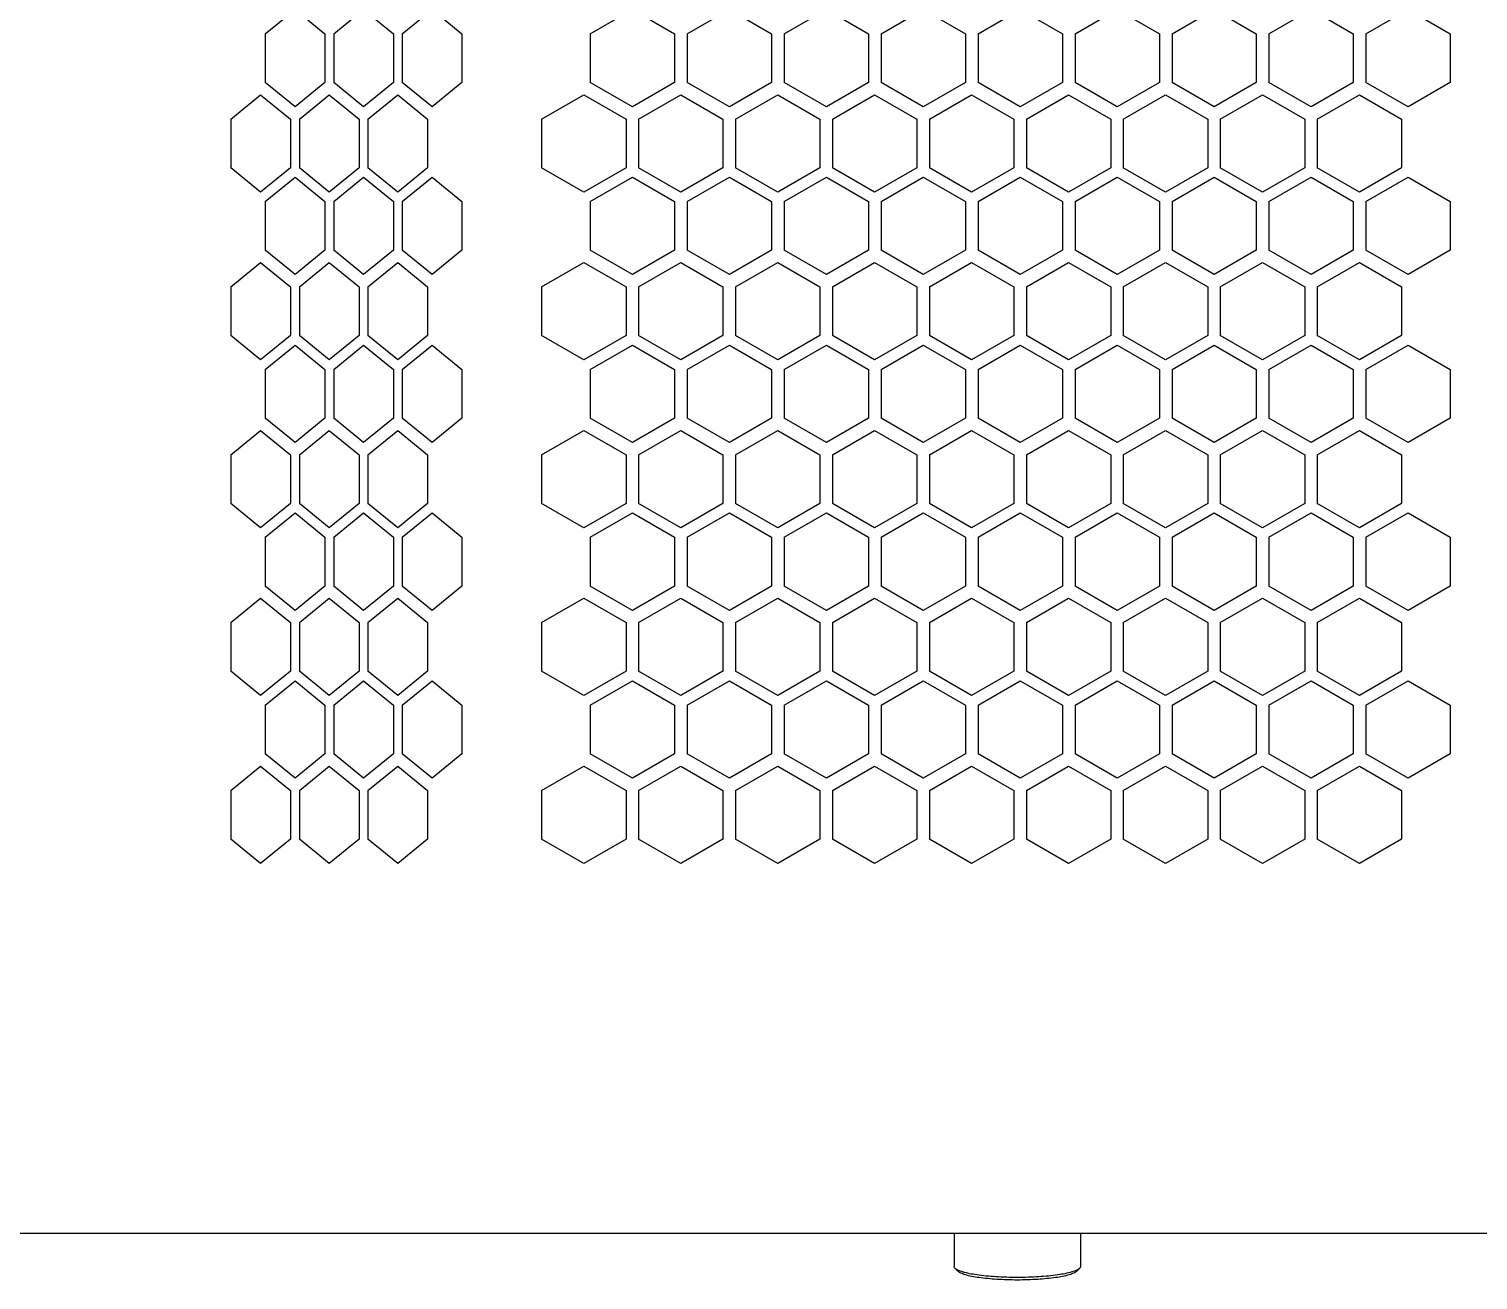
# Model space of a CAD drawing. Header units: millimetres. Extents: x 55614 to 110757, y -66981 to -47484.
# Drawn here: x 64522.8 to 64660.3, y -54982 to -54863.2 of the extents above; entities that cross this region are included whole.
import ezdxf

# ---------------------------------------------------------------- set-up
doc = ezdxf.new("R2010")
doc.units = ezdxf.units.MM
doc.layers.add('4215-0412-2_0', color=7, linetype='Continuous')
doc.layers.add('SONGBUTUO-M4-8_0', color=7, linetype='Continuous')
doc.layers.add('THICK', color=7, linetype='Continuous', lineweight=0)

# ---------------------------------------------------------------- blocks, each defined once
blk = doc.blocks.new('2-1725')
at = {"layer": '4215-0412-2_0', "color": 7, "linetype": 'Continuous'}
for p, q in [((-16541.55, -71943.45), (-16538.72, -71941.14)), ((-16538.72, -71941.14), (-16535.89, -71943.45)), ((-16535.04, -71943.45), (-16532.22, -71941.14)), ((-16532.22, -71941.14), (-16529.39, -71943.45)), ((-16528.54, -71943.45), (-16525.71, -71941.14)), ((-16525.71, -71941.14), (-16522.88, -71943.45)), ((-16510.7, -71943.45), (-16506.7, -71941.14)), ((-16506.7, -71941.14), (-16502.7, -71943.45)), ((-16501.5, -71943.45), (-16497.5, -71941.14)), ((-16497.5, -71941.14), (-16493.5, -71943.45)), ((-16492.3, -71943.45), (-16488.3, -71941.14)), ((-16488.3, -71941.14), (-16484.3, -71943.45)), ((-16483.1, -71943.45), (-16479.1, -71941.14)), ((-16479.1, -71941.14), (-16475.1, -71943.45)), ((-16473.9, -71943.45), (-16469.9, -71941.14)), ((-16469.9, -71941.14), (-16465.9, -71943.45)), ((-16464.7, -71943.45), (-16460.7, -71941.14)), ((-16460.7, -71941.14), (-16456.7, -71943.45)), ((-16455.5, -71943.45), (-16451.5, -71941.14)), ((-16451.5, -71941.14), (-16447.5, -71943.45)), ((-16446.3, -71943.45), (-16442.3, -71941.14)), ((-16442.3, -71941.14), (-16438.3, -71943.45)), ((-16437.1, -71943.45), (-16433.1, -71941.14)), ((-16433.1, -71941.14), (-16429.1, -71943.45)), ((-16541.55, -71943.45), (-16541.55, -71948.07)), ((-16535.89, -71943.45), (-16535.89, -71948.07)), ((-16535.04, -71943.45), (-16535.04, -71948.07)), ((-16529.39, -71943.45), (-16529.39, -71948.07)), ((-16528.54, -71943.45), (-16528.54, -71948.07)), ((-16522.88, -71943.45), (-16522.88, -71948.07)), ((-16510.7, -71943.45), (-16510.7, -71948.07)), ((-16502.7, -71943.45), (-16502.7, -71948.07)), ((-16501.5, -71943.45), (-16501.5, -71948.07)), ((-16493.5, -71943.45), (-16493.5, -71948.07)), ((-16492.3, -71943.45), (-16492.3, -71948.07)), ((-16484.3, -71943.45), (-16484.3, -71948.07)), ((-16483.1, -71943.45), (-16483.1, -71948.07)), ((-16475.1, -71943.45), (-16475.1, -71948.07)), ((-16473.9, -71943.45), (-16473.9, -71948.07)), ((-16465.9, -71943.45), (-16465.9, -71948.07)), ((-16464.7, -71943.45), (-16464.7, -71948.07)), ((-16456.7, -71943.45), (-16456.7, -71948.07)), ((-16455.5, -71943.45), (-16455.5, -71948.07)), ((-16447.5, -71943.45), (-16447.5, -71948.07)), ((-16446.3, -71943.45), (-16446.3, -71948.07)), ((-16438.3, -71943.45), (-16438.3, -71948.07)), ((-16437.1, -71943.45), (-16437.1, -71948.07)), ((-16429.1, -71943.45), (-16429.1, -71948.07)), ((-16538.72, -71950.38), (-16541.55, -71948.07)), ((-16535.89, -71948.07), (-16538.72, -71950.38)), ((-16532.22, -71950.38), (-16535.04, -71948.07)), ((-16529.39, -71948.07), (-16532.22, -71950.38)), ((-16525.71, -71950.38), (-16528.54, -71948.07)), ((-16522.88, -71948.07), (-16525.71, -71950.38)), ((-16506.7, -71950.38), (-16510.7, -71948.07)), ((-16502.7, -71948.07), (-16506.7, -71950.38)), ((-16497.5, -71950.38), (-16501.5, -71948.07)), ((-16493.5, -71948.07), (-16497.5, -71950.38)), ((-16488.3, -71950.38), (-16492.3, -71948.07)), ((-16484.3, -71948.07), (-16488.3, -71950.38)), ((-16479.1, -71950.38), (-16483.1, -71948.07)), ((-16475.1, -71948.07), (-16479.1, -71950.38)), ((-16469.9, -71950.38), (-16473.9, -71948.07)), ((-16465.9, -71948.07), (-16469.9, -71950.38)), ((-16460.7, -71950.38), (-16464.7, -71948.07)), ((-16456.7, -71948.07), (-16460.7, -71950.38)), ((-16451.5, -71950.38), (-16455.5, -71948.07)), ((-16447.5, -71948.07), (-16451.5, -71950.38)), ((-16442.3, -71950.38), (-16446.3, -71948.07)), ((-16438.3, -71948.07), (-16442.3, -71950.38)), ((-16433.1, -71950.38), (-16437.1, -71948.07)), ((-16429.1, -71948.07), (-16433.1, -71950.38)), ((-16544.82, -71951.54), (-16541.99, -71949.23)), ((-16541.99, -71949.23), (-16539.16, -71951.54)), ((-16538.31, -71951.54), (-16535.48, -71949.23)), ((-16535.48, -71949.23), (-16532.65, -71951.54)), ((-16531.81, -71951.54), (-16528.98, -71949.23)), ((-16528.98, -71949.23), (-16526.15, -71951.54)), ((-16515.32, -71951.54), (-16511.32, -71949.23)), ((-16511.32, -71949.23), (-16507.31, -71951.54)), ((-16506.12, -71951.54), (-16502.12, -71949.23)), ((-16502.12, -71949.23), (-16498.11, -71951.54)), ((-16496.92, -71951.54), (-16492.92, -71949.23)), ((-16492.92, -71949.23), (-16488.91, -71951.54)), ((-16487.72, -71951.54), (-16483.72, -71949.23)), ((-16483.72, -71949.23), (-16479.71, -71951.54)), ((-16478.52, -71951.54), (-16474.52, -71949.23)), ((-16474.52, -71949.23), (-16470.51, -71951.54)), ((-16469.32, -71951.54), (-16465.32, -71949.23)), ((-16465.32, -71949.23), (-16461.31, -71951.54)), ((-16460.12, -71951.54), (-16456.12, -71949.23)), ((-16456.12, -71949.23), (-16452.11, -71951.54)), ((-16450.92, -71951.54), (-16446.92, -71949.23)), ((-16446.92, -71949.23), (-16442.91, -71951.54)), ((-16441.72, -71951.54), (-16437.72, -71949.23)), ((-16437.72, -71949.23), (-16433.71, -71951.54)), ((-16544.82, -71951.54), (-16544.82, -71956.16)), ((-16539.16, -71951.54), (-16539.16, -71956.16)), ((-16538.31, -71951.54), (-16538.31, -71956.16)), ((-16532.65, -71951.54), (-16532.65, -71956.16)), ((-16531.81, -71951.54), (-16531.81, -71956.16)), ((-16526.15, -71951.54), (-16526.15, -71956.16)), ((-16515.32, -71951.54), (-16515.32, -71956.16)), ((-16507.31, -71951.54), (-16507.31, -71956.16)), ((-16506.12, -71951.54), (-16506.12, -71956.16)), ((-16498.11, -71951.54), (-16498.11, -71956.16)), ((-16496.92, -71951.54), (-16496.92, -71956.16)), ((-16488.91, -71951.54), (-16488.91, -71956.16)), ((-16487.72, -71951.54), (-16487.72, -71956.16)), ((-16479.71, -71951.54), (-16479.71, -71956.16)), ((-16478.52, -71951.54), (-16478.52, -71956.16)), ((-16470.51, -71951.54), (-16470.51, -71956.16)), ((-16469.32, -71951.54), (-16469.32, -71956.16)), ((-16461.31, -71951.54), (-16461.31, -71956.16)), ((-16460.12, -71951.54), (-16460.12, -71956.16)), ((-16452.11, -71951.54), (-16452.11, -71956.16)), ((-16450.92, -71951.54), (-16450.92, -71956.16)), ((-16442.91, -71951.54), (-16442.91, -71956.16)), ((-16441.72, -71951.54), (-16441.72, -71956.16)), ((-16433.71, -71951.54), (-16433.71, -71956.16)), ((-16541.99, -71958.47), (-16544.82, -71956.16)), ((-16539.16, -71956.16), (-16541.99, -71958.47)), ((-16535.48, -71958.47), (-16538.31, -71956.16)), ((-16532.65, -71956.16), (-16535.48, -71958.47)), ((-16528.98, -71958.47), (-16531.81, -71956.16)), ((-16526.15, -71956.16), (-16528.98, -71958.47)), ((-16511.32, -71958.47), (-16515.32, -71956.16)), ((-16507.31, -71956.16), (-16511.32, -71958.47)), ((-16502.12, -71958.47), (-16506.12, -71956.16)), ((-16498.11, -71956.16), (-16502.12, -71958.47)), ((-16492.92, -71958.47), (-16496.92, -71956.16)), ((-16488.91, -71956.16), (-16492.92, -71958.47)), ((-16483.72, -71958.47), (-16487.72, -71956.16)), ((-16479.71, -71956.16), (-16483.72, -71958.47)), ((-16474.52, -71958.47), (-16478.52, -71956.16)), ((-16470.51, -71956.16), (-16474.52, -71958.47)), ((-16465.32, -71958.47), (-16469.32, -71956.16)), ((-16461.31, -71956.16), (-16465.32, -71958.47)), ((-16456.12, -71958.47), (-16460.12, -71956.16)), ((-16452.11, -71956.16), (-16456.12, -71958.47)), ((-16446.92, -71958.47), (-16450.92, -71956.16)), ((-16442.91, -71956.16), (-16446.92, -71958.47)), ((-16437.72, -71958.47), (-16441.72, -71956.16)), ((-16433.71, -71956.16), (-16437.72, -71958.47)), ((-16541.55, -71959.38), (-16538.72, -71957.07)), ((-16538.72, -71957.07), (-16535.89, -71959.38)), ((-16535.04, -71959.38), (-16532.22, -71957.07)), ((-16532.22, -71957.07), (-16529.39, -71959.38)), ((-16528.54, -71959.38), (-16525.71, -71957.07)), ((-16525.71, -71957.07), (-16522.88, -71959.38)), ((-16510.7, -71959.38), (-16506.7, -71957.07)), ((-16506.7, -71957.07), (-16502.7, -71959.38)), ((-16501.5, -71959.38), (-16497.5, -71957.07)), ((-16497.5, -71957.07), (-16493.5, -71959.38)), ((-16492.3, -71959.38), (-16488.3, -71957.07)), ((-16488.3, -71957.07), (-16484.3, -71959.38)), ((-16483.1, -71959.38), (-16479.1, -71957.07)), ((-16479.1, -71957.07), (-16475.1, -71959.38)), ((-16473.9, -71959.38), (-16469.9, -71957.07)), ((-16469.9, -71957.07), (-16465.9, -71959.38)), ((-16464.7, -71959.38), (-16460.7, -71957.07)), ((-16460.7, -71957.07), (-16456.7, -71959.38)), ((-16455.5, -71959.38), (-16451.5, -71957.07)), ((-16451.5, -71957.07), (-16447.5, -71959.38)), ((-16446.3, -71959.38), (-16442.3, -71957.07)), ((-16442.3, -71957.07), (-16438.3, -71959.38)), ((-16437.1, -71959.38), (-16433.1, -71957.07)), ((-16433.1, -71957.07), (-16429.1, -71959.38)), ((-16541.55, -71959.38), (-16541.55, -71964)), ((-16535.89, -71959.38), (-16535.89, -71964)), ((-16535.04, -71959.38), (-16535.04, -71964)), ((-16529.39, -71959.38), (-16529.39, -71964)), ((-16528.54, -71959.38), (-16528.54, -71964)), ((-16522.88, -71959.38), (-16522.88, -71964)), ((-16510.7, -71959.38), (-16510.7, -71964)), ((-16502.7, -71959.38), (-16502.7, -71964)), ((-16501.5, -71959.38), (-16501.5, -71964)), ((-16493.5, -71959.38), (-16493.5, -71964)), ((-16492.3, -71959.38), (-16492.3, -71964)), ((-16484.3, -71959.38), (-16484.3, -71964)), ((-16483.1, -71959.38), (-16483.1, -71964)), ((-16475.1, -71959.38), (-16475.1, -71964)), ((-16473.9, -71959.38), (-16473.9, -71964)), ((-16465.9, -71959.38), (-16465.9, -71964)), ((-16464.7, -71959.38), (-16464.7, -71964)), ((-16456.7, -71959.38), (-16456.7, -71964)), ((-16455.5, -71959.38), (-16455.5, -71964)), ((-16447.5, -71959.38), (-16447.5, -71964)), ((-16446.3, -71959.38), (-16446.3, -71964)), ((-16438.3, -71959.38), (-16438.3, -71964)), ((-16437.1, -71959.38), (-16437.1, -71964)), ((-16429.1, -71959.38), (-16429.1, -71964)), ((-16538.72, -71966.31), (-16541.55, -71964)), ((-16535.89, -71964), (-16538.72, -71966.31)), ((-16532.22, -71966.31), (-16535.04, -71964)), ((-16529.39, -71964), (-16532.22, -71966.31)), ((-16525.71, -71966.31), (-16528.54, -71964)), ((-16522.88, -71964), (-16525.71, -71966.31)), ((-16506.7, -71966.31), (-16510.7, -71964)), ((-16502.7, -71964), (-16506.7, -71966.31)), ((-16497.5, -71966.31), (-16501.5, -71964)), ((-16493.5, -71964), (-16497.5, -71966.31)), ((-16488.3, -71966.31), (-16492.3, -71964)), ((-16484.3, -71964), (-16488.3, -71966.31)), ((-16479.1, -71966.31), (-16483.1, -71964)), ((-16475.1, -71964), (-16479.1, -71966.31)), ((-16469.9, -71966.31), (-16473.9, -71964)), ((-16465.9, -71964), (-16469.9, -71966.31)), ((-16460.7, -71966.31), (-16464.7, -71964)), ((-16456.7, -71964), (-16460.7, -71966.31)), ((-16451.5, -71966.31), (-16455.5, -71964)), ((-16447.5, -71964), (-16451.5, -71966.31)), ((-16442.3, -71966.31), (-16446.3, -71964)), ((-16438.3, -71964), (-16442.3, -71966.31)), ((-16433.1, -71966.31), (-16437.1, -71964)), ((-16429.1, -71964), (-16433.1, -71966.31)), ((-16544.82, -71967.47), (-16541.99, -71965.16)), ((-16541.99, -71965.16), (-16539.16, -71967.47)), ((-16538.31, -71967.47), (-16535.48, -71965.16)), ((-16535.48, -71965.16), (-16532.65, -71967.47)), ((-16531.81, -71967.47), (-16528.98, -71965.16)), ((-16528.98, -71965.16), (-16526.15, -71967.47)), ((-16515.32, -71967.47), (-16511.32, -71965.16)), ((-16511.32, -71965.16), (-16507.31, -71967.47)), ((-16506.12, -71967.47), (-16502.12, -71965.16)), ((-16502.12, -71965.16), (-16498.11, -71967.47)), ((-16496.92, -71967.47), (-16492.92, -71965.16)), ((-16492.92, -71965.16), (-16488.91, -71967.47)), ((-16487.72, -71967.47), (-16483.72, -71965.16)), ((-16483.72, -71965.16), (-16479.71, -71967.47)), ((-16478.52, -71967.47), (-16474.52, -71965.16)), ((-16474.52, -71965.16), (-16470.51, -71967.47)), ((-16469.32, -71967.47), (-16465.32, -71965.16)), ((-16465.32, -71965.16), (-16461.31, -71967.47)), ((-16460.12, -71967.47), (-16456.12, -71965.16)), ((-16456.12, -71965.16), (-16452.11, -71967.47)), ((-16450.92, -71967.47), (-16446.92, -71965.16)), ((-16446.92, -71965.16), (-16442.91, -71967.47)), ((-16441.72, -71967.47), (-16437.72, -71965.16)), ((-16437.72, -71965.16), (-16433.71, -71967.47)), ((-16544.82, -71967.47), (-16544.82, -71972.09)), ((-16539.16, -71967.47), (-16539.16, -71972.09)), ((-16538.31, -71967.47), (-16538.31, -71972.09)), ((-16532.65, -71967.47), (-16532.65, -71972.09)), ((-16531.81, -71967.47), (-16531.81, -71972.09)), ((-16526.15, -71967.47), (-16526.15, -71972.09)), ((-16515.32, -71967.47), (-16515.32, -71972.09)), ((-16507.31, -71967.47), (-16507.31, -71972.09)), ((-16506.12, -71967.47), (-16506.12, -71972.09)), ((-16498.11, -71967.47), (-16498.11, -71972.09)), ((-16496.92, -71967.47), (-16496.92, -71972.09)), ((-16488.91, -71967.47), (-16488.91, -71972.09)), ((-16487.72, -71967.47), (-16487.72, -71972.09)), ((-16479.71, -71967.47), (-16479.71, -71972.09)), ((-16478.52, -71967.47), (-16478.52, -71972.09)), ((-16470.51, -71967.47), (-16470.51, -71972.09)), ((-16469.32, -71967.47), (-16469.32, -71972.09)), ((-16461.31, -71967.47), (-16461.31, -71972.09)), ((-16460.12, -71967.47), (-16460.12, -71972.09)), ((-16452.11, -71967.47), (-16452.11, -71972.09)), ((-16450.92, -71967.47), (-16450.92, -71972.09)), ((-16442.91, -71967.47), (-16442.91, -71972.09)), ((-16441.72, -71967.47), (-16441.72, -71972.09)), ((-16433.71, -71967.47), (-16433.71, -71972.09)), ((-16541.99, -71974.4), (-16544.82, -71972.09)), ((-16539.16, -71972.09), (-16541.99, -71974.4)), ((-16541.55, -71975.31), (-16538.72, -71973)), ((-16538.72, -71973), (-16535.89, -71975.31)), ((-16535.48, -71974.4), (-16538.31, -71972.09)), ((-16532.65, -71972.09), (-16535.48, -71974.4)), ((-16535.04, -71975.31), (-16532.22, -71973)), ((-16532.22, -71973), (-16529.39, -71975.31)), ((-16528.98, -71974.4), (-16531.81, -71972.09)), ((-16526.15, -71972.09), (-16528.98, -71974.4)), ((-16528.54, -71975.31), (-16525.71, -71973)), ((-16525.71, -71973), (-16522.88, -71975.31)), ((-16511.32, -71974.4), (-16515.32, -71972.09)), ((-16507.31, -71972.09), (-16511.32, -71974.4)), ((-16510.7, -71975.31), (-16506.7, -71973)), ((-16506.7, -71973), (-16502.7, -71975.31)), ((-16502.12, -71974.4), (-16506.12, -71972.09)), ((-16498.11, -71972.09), (-16502.12, -71974.4)), ((-16501.5, -71975.31), (-16497.5, -71973)), ((-16497.5, -71973), (-16493.5, -71975.31)), ((-16492.92, -71974.4), (-16496.92, -71972.09)), ((-16488.91, -71972.09), (-16492.92, -71974.4)), ((-16492.3, -71975.31), (-16488.3, -71973)), ((-16488.3, -71973), (-16484.3, -71975.31)), ((-16483.72, -71974.4), (-16487.72, -71972.09)), ((-16479.71, -71972.09), (-16483.72, -71974.4)), ((-16483.1, -71975.31), (-16479.1, -71973)), ((-16479.1, -71973), (-16475.1, -71975.31)), ((-16474.52, -71974.4), (-16478.52, -71972.09)), ((-16470.51, -71972.09), (-16474.52, -71974.4)), ((-16473.9, -71975.31), (-16469.9, -71973)), ((-16469.9, -71973), (-16465.9, -71975.31)), ((-16465.32, -71974.4), (-16469.32, -71972.09)), ((-16461.31, -71972.09), (-16465.32, -71974.4)), ((-16464.7, -71975.31), (-16460.7, -71973)), ((-16460.7, -71973), (-16456.7, -71975.31)), ((-16456.12, -71974.4), (-16460.12, -71972.09)), ((-16452.11, -71972.09), (-16456.12, -71974.4)), ((-16455.5, -71975.31), (-16451.5, -71973)), ((-16451.5, -71973), (-16447.5, -71975.31)), ((-16446.92, -71974.4), (-16450.92, -71972.09)), ((-16442.91, -71972.09), (-16446.92, -71974.4)), ((-16446.3, -71975.31), (-16442.3, -71973)), ((-16442.3, -71973), (-16438.3, -71975.31)), ((-16437.72, -71974.4), (-16441.72, -71972.09)), ((-16433.71, -71972.09), (-16437.72, -71974.4)), ((-16437.1, -71975.31), (-16433.1, -71973)), ((-16433.1, -71973), (-16429.1, -71975.31)), ((-16541.55, -71975.31), (-16541.55, -71979.93)), ((-16535.89, -71975.31), (-16535.89, -71979.93)), ((-16535.04, -71975.31), (-16535.04, -71979.93)), ((-16529.39, -71975.31), (-16529.39, -71979.93)), ((-16528.54, -71975.31), (-16528.54, -71979.93)), ((-16522.88, -71975.31), (-16522.88, -71979.93)), ((-16510.7, -71975.31), (-16510.7, -71979.93)), ((-16502.7, -71975.31), (-16502.7, -71979.93)), ((-16501.5, -71975.31), (-16501.5, -71979.93)), ((-16493.5, -71975.31), (-16493.5, -71979.93)), ((-16492.3, -71975.31), (-16492.3, -71979.93)), ((-16484.3, -71975.31), (-16484.3, -71979.93)), ((-16483.1, -71975.31), (-16483.1, -71979.93)), ((-16475.1, -71975.31), (-16475.1, -71979.93)), ((-16473.9, -71975.31), (-16473.9, -71979.93)), ((-16465.9, -71975.31), (-16465.9, -71979.93)), ((-16464.7, -71975.31), (-16464.7, -71979.93)), ((-16456.7, -71975.31), (-16456.7, -71979.93)), ((-16455.5, -71975.31), (-16455.5, -71979.93)), ((-16447.5, -71975.31), (-16447.5, -71979.93)), ((-16446.3, -71975.31), (-16446.3, -71979.93)), ((-16438.3, -71975.31), (-16438.3, -71979.93)), ((-16437.1, -71975.31), (-16437.1, -71979.93)), ((-16429.1, -71975.31), (-16429.1, -71979.93)), ((-16538.72, -71982.24), (-16541.55, -71979.93)), ((-16535.89, -71979.93), (-16538.72, -71982.24)), ((-16532.22, -71982.24), (-16535.04, -71979.93)), ((-16529.39, -71979.93), (-16532.22, -71982.24)), ((-16525.71, -71982.24), (-16528.54, -71979.93)), ((-16522.88, -71979.93), (-16525.71, -71982.24)), ((-16506.7, -71982.24), (-16510.7, -71979.93)), ((-16502.7, -71979.93), (-16506.7, -71982.24)), ((-16497.5, -71982.24), (-16501.5, -71979.93)), ((-16493.5, -71979.93), (-16497.5, -71982.24)), ((-16488.3, -71982.24), (-16492.3, -71979.93)), ((-16484.3, -71979.93), (-16488.3, -71982.24)), ((-16479.1, -71982.24), (-16483.1, -71979.93)), ((-16475.1, -71979.93), (-16479.1, -71982.24)), ((-16469.9, -71982.24), (-16473.9, -71979.93)), ((-16465.9, -71979.93), (-16469.9, -71982.24)), ((-16460.7, -71982.24), (-16464.7, -71979.93)), ((-16456.7, -71979.93), (-16460.7, -71982.24)), ((-16451.5, -71982.24), (-16455.5, -71979.93)), ((-16447.5, -71979.93), (-16451.5, -71982.24)), ((-16442.3, -71982.24), (-16446.3, -71979.93)), ((-16438.3, -71979.93), (-16442.3, -71982.24)), ((-16433.1, -71982.24), (-16437.1, -71979.93)), ((-16429.1, -71979.93), (-16433.1, -71982.24)), ((-16544.82, -71983.4), (-16541.99, -71981.09)), ((-16541.99, -71981.09), (-16539.16, -71983.4)), ((-16538.31, -71983.4), (-16535.48, -71981.09)), ((-16535.48, -71981.09), (-16532.65, -71983.4)), ((-16531.81, -71983.4), (-16528.98, -71981.09)), ((-16528.98, -71981.09), (-16526.15, -71983.4)), ((-16515.32, -71983.4), (-16511.32, -71981.09)), ((-16511.32, -71981.09), (-16507.31, -71983.4)), ((-16506.12, -71983.4), (-16502.12, -71981.09)), ((-16502.12, -71981.09), (-16498.11, -71983.4)), ((-16496.92, -71983.4), (-16492.92, -71981.09)), ((-16492.92, -71981.09), (-16488.91, -71983.4)), ((-16487.72, -71983.4), (-16483.72, -71981.09)), ((-16483.72, -71981.09), (-16479.71, -71983.4)), ((-16478.52, -71983.4), (-16474.52, -71981.09)), ((-16474.52, -71981.09), (-16470.51, -71983.4)), ((-16469.32, -71983.4), (-16465.32, -71981.09)), ((-16465.32, -71981.09), (-16461.31, -71983.4)), ((-16460.12, -71983.4), (-16456.12, -71981.09)), ((-16456.12, -71981.09), (-16452.11, -71983.4)), ((-16450.92, -71983.4), (-16446.92, -71981.09)), ((-16446.92, -71981.09), (-16442.91, -71983.4)), ((-16441.72, -71983.4), (-16437.72, -71981.09)), ((-16437.72, -71981.09), (-16433.71, -71983.4)), ((-16544.82, -71983.4), (-16544.82, -71988.02)), ((-16539.16, -71983.4), (-16539.16, -71988.02)), ((-16538.31, -71983.4), (-16538.31, -71988.02)), ((-16532.65, -71983.4), (-16532.65, -71988.02)), ((-16531.81, -71983.4), (-16531.81, -71988.02)), ((-16526.15, -71983.4), (-16526.15, -71988.02)), ((-16515.32, -71983.4), (-16515.32, -71988.02)), ((-16507.31, -71983.4), (-16507.31, -71988.02)), ((-16506.12, -71983.4), (-16506.12, -71988.02)), ((-16498.11, -71983.4), (-16498.11, -71988.02)), ((-16496.92, -71983.4), (-16496.92, -71988.02)), ((-16488.91, -71983.4), (-16488.91, -71988.02)), ((-16487.72, -71983.4), (-16487.72, -71988.02)), ((-16479.71, -71983.4), (-16479.71, -71988.02)), ((-16478.52, -71983.4), (-16478.52, -71988.02)), ((-16470.51, -71983.4), (-16470.51, -71988.02)), ((-16469.32, -71983.4), (-16469.32, -71988.02)), ((-16461.31, -71983.4), (-16461.31, -71988.02)), ((-16460.12, -71983.4), (-16460.12, -71988.02)), ((-16452.11, -71983.4), (-16452.11, -71988.02)), ((-16450.92, -71983.4), (-16450.92, -71988.02)), ((-16442.91, -71983.4), (-16442.91, -71988.02)), ((-16441.72, -71983.4), (-16441.72, -71988.02)), ((-16433.71, -71983.4), (-16433.71, -71988.02)), ((-16541.99, -71990.33), (-16544.82, -71988.02)), ((-16539.16, -71988.02), (-16541.99, -71990.33)), ((-16535.48, -71990.33), (-16538.31, -71988.02)), ((-16532.65, -71988.02), (-16535.48, -71990.33)), ((-16528.98, -71990.33), (-16531.81, -71988.02)), ((-16526.15, -71988.02), (-16528.98, -71990.33)), ((-16511.32, -71990.33), (-16515.32, -71988.02)), ((-16507.31, -71988.02), (-16511.32, -71990.33)), ((-16502.12, -71990.33), (-16506.12, -71988.02)), ((-16498.11, -71988.02), (-16502.12, -71990.33)), ((-16492.92, -71990.33), (-16496.92, -71988.02)), ((-16488.91, -71988.02), (-16492.92, -71990.33)), ((-16483.72, -71990.33), (-16487.72, -71988.02)), ((-16479.71, -71988.02), (-16483.72, -71990.33)), ((-16474.52, -71990.33), (-16478.52, -71988.02)), ((-16470.51, -71988.02), (-16474.52, -71990.33)), ((-16465.32, -71990.33), (-16469.32, -71988.02)), ((-16461.31, -71988.02), (-16465.32, -71990.33)), ((-16456.12, -71990.33), (-16460.12, -71988.02)), ((-16452.11, -71988.02), (-16456.12, -71990.33)), ((-16446.92, -71990.33), (-16450.92, -71988.02)), ((-16442.91, -71988.02), (-16446.92, -71990.33)), ((-16437.72, -71990.33), (-16441.72, -71988.02)), ((-16433.71, -71988.02), (-16437.72, -71990.33)), ((-16541.55, -71991.24), (-16538.72, -71988.93)), ((-16538.72, -71988.93), (-16535.89, -71991.24)), ((-16535.04, -71991.24), (-16532.22, -71988.93)), ((-16532.22, -71988.93), (-16529.39, -71991.24)), ((-16528.54, -71991.24), (-16525.71, -71988.93)), ((-16525.71, -71988.93), (-16522.88, -71991.24)), ((-16510.7, -71991.24), (-16506.7, -71988.93)), ((-16506.7, -71988.93), (-16502.7, -71991.24)), ((-16501.5, -71991.24), (-16497.5, -71988.93)), ((-16497.5, -71988.93), (-16493.5, -71991.24)), ((-16492.3, -71991.24), (-16488.3, -71988.93)), ((-16488.3, -71988.93), (-16484.3, -71991.24)), ((-16483.1, -71991.24), (-16479.1, -71988.93)), ((-16479.1, -71988.93), (-16475.1, -71991.24)), ((-16473.9, -71991.24), (-16469.9, -71988.93)), ((-16469.9, -71988.93), (-16465.9, -71991.24)), ((-16464.7, -71991.24), (-16460.7, -71988.93)), ((-16460.7, -71988.93), (-16456.7, -71991.24)), ((-16455.5, -71991.24), (-16451.5, -71988.93)), ((-16451.5, -71988.93), (-16447.5, -71991.24)), ((-16446.3, -71991.24), (-16442.3, -71988.93)), ((-16442.3, -71988.93), (-16438.3, -71991.24)), ((-16437.1, -71991.24), (-16433.1, -71988.93)), ((-16433.1, -71988.93), (-16429.1, -71991.24)), ((-16541.55, -71991.24), (-16541.55, -71995.86)), ((-16535.89, -71991.24), (-16535.89, -71995.86)), ((-16535.04, -71991.24), (-16535.04, -71995.86)), ((-16529.39, -71991.24), (-16529.39, -71995.86)), ((-16528.54, -71991.24), (-16528.54, -71995.86)), ((-16522.88, -71991.24), (-16522.88, -71995.86)), ((-16510.7, -71991.24), (-16510.7, -71995.86)), ((-16502.7, -71991.24), (-16502.7, -71995.86)), ((-16501.5, -71991.24), (-16501.5, -71995.86)), ((-16493.5, -71991.24), (-16493.5, -71995.86)), ((-16492.3, -71991.24), (-16492.3, -71995.86)), ((-16484.3, -71991.24), (-16484.3, -71995.86)), ((-16483.1, -71991.24), (-16483.1, -71995.86)), ((-16475.1, -71991.24), (-16475.1, -71995.86)), ((-16473.9, -71991.24), (-16473.9, -71995.86)), ((-16465.9, -71991.24), (-16465.9, -71995.86)), ((-16464.7, -71991.24), (-16464.7, -71995.86)), ((-16456.7, -71991.24), (-16456.7, -71995.86)), ((-16455.5, -71991.24), (-16455.5, -71995.86)), ((-16447.5, -71991.24), (-16447.5, -71995.86)), ((-16446.3, -71991.24), (-16446.3, -71995.86)), ((-16438.3, -71991.24), (-16438.3, -71995.86)), ((-16437.1, -71991.24), (-16437.1, -71995.86)), ((-16429.1, -71991.24), (-16429.1, -71995.86)), ((-16538.72, -71998.17), (-16541.55, -71995.86)), ((-16535.89, -71995.86), (-16538.72, -71998.17)), ((-16532.22, -71998.17), (-16535.04, -71995.86)), ((-16529.39, -71995.86), (-16532.22, -71998.17)), ((-16525.71, -71998.17), (-16528.54, -71995.86)), ((-16522.88, -71995.86), (-16525.71, -71998.17)), ((-16506.7, -71998.17), (-16510.7, -71995.86)), ((-16502.7, -71995.86), (-16506.7, -71998.17)), ((-16497.5, -71998.17), (-16501.5, -71995.86)), ((-16493.5, -71995.86), (-16497.5, -71998.17)), ((-16488.3, -71998.17), (-16492.3, -71995.86)), ((-16484.3, -71995.86), (-16488.3, -71998.17)), ((-16479.1, -71998.17), (-16483.1, -71995.86)), ((-16475.1, -71995.86), (-16479.1, -71998.17)), ((-16469.9, -71998.17), (-16473.9, -71995.86)), ((-16465.9, -71995.86), (-16469.9, -71998.17)), ((-16460.7, -71998.17), (-16464.7, -71995.86)), ((-16456.7, -71995.86), (-16460.7, -71998.17)), ((-16451.5, -71998.17), (-16455.5, -71995.86)), ((-16447.5, -71995.86), (-16451.5, -71998.17)), ((-16442.3, -71998.17), (-16446.3, -71995.86)), ((-16438.3, -71995.86), (-16442.3, -71998.17)), ((-16433.1, -71998.17), (-16437.1, -71995.86)), ((-16429.1, -71995.86), (-16433.1, -71998.17)), ((-16544.82, -71999.33), (-16541.99, -71997.02)), ((-16541.99, -71997.02), (-16539.16, -71999.33)), ((-16538.31, -71999.33), (-16535.48, -71997.02)), ((-16535.48, -71997.02), (-16532.65, -71999.33)), ((-16531.81, -71999.33), (-16528.98, -71997.02)), ((-16528.98, -71997.02), (-16526.15, -71999.33)), ((-16515.32, -71999.33), (-16511.32, -71997.02)), ((-16511.32, -71997.02), (-16507.31, -71999.33)), ((-16506.12, -71999.33), (-16502.12, -71997.02)), ((-16502.12, -71997.02), (-16498.11, -71999.33)), ((-16496.92, -71999.33), (-16492.92, -71997.02)), ((-16492.92, -71997.02), (-16488.91, -71999.33)), ((-16487.72, -71999.33), (-16483.72, -71997.02)), ((-16483.72, -71997.02), (-16479.71, -71999.33)), ((-16478.52, -71999.33), (-16474.52, -71997.02)), ((-16474.52, -71997.02), (-16470.51, -71999.33)), ((-16469.32, -71999.33), (-16465.32, -71997.02)), ((-16465.32, -71997.02), (-16461.31, -71999.33)), ((-16460.12, -71999.33), (-16456.12, -71997.02)), ((-16456.12, -71997.02), (-16452.11, -71999.33)), ((-16450.92, -71999.33), (-16446.92, -71997.02)), ((-16446.92, -71997.02), (-16442.91, -71999.33)), ((-16441.72, -71999.33), (-16437.72, -71997.02)), ((-16437.72, -71997.02), (-16433.71, -71999.33)), ((-16544.82, -71999.33), (-16544.82, -72003.95)), ((-16539.16, -71999.33), (-16539.16, -72003.95)), ((-16538.31, -71999.33), (-16538.31, -72003.95)), ((-16532.65, -71999.33), (-16532.65, -72003.95)), ((-16531.81, -71999.33), (-16531.81, -72003.95)), ((-16526.15, -71999.33), (-16526.15, -72003.95)), ((-16515.32, -71999.33), (-16515.32, -72003.95)), ((-16507.31, -71999.33), (-16507.31, -72003.95)), ((-16506.12, -71999.33), (-16506.12, -72003.95)), ((-16498.11, -71999.33), (-16498.11, -72003.95)), ((-16496.92, -71999.33), (-16496.92, -72003.95)), ((-16488.91, -71999.33), (-16488.91, -72003.95)), ((-16487.72, -71999.33), (-16487.72, -72003.95)), ((-16479.71, -71999.33), (-16479.71, -72003.95)), ((-16478.52, -71999.33), (-16478.52, -72003.95)), ((-16470.51, -71999.33), (-16470.51, -72003.95)), ((-16469.32, -71999.33), (-16469.32, -72003.95)), ((-16461.31, -71999.33), (-16461.31, -72003.95)), ((-16460.12, -71999.33), (-16460.12, -72003.95)), ((-16452.11, -71999.33), (-16452.11, -72003.95)), ((-16450.92, -71999.33), (-16450.92, -72003.95)), ((-16442.91, -71999.33), (-16442.91, -72003.95)), ((-16441.72, -71999.33), (-16441.72, -72003.95)), ((-16433.71, -71999.33), (-16433.71, -72003.95)), ((-16541.99, -72006.26), (-16544.82, -72003.95)), ((-16539.16, -72003.95), (-16541.99, -72006.26)), ((-16541.55, -72007.17), (-16538.72, -72004.86)), ((-16538.72, -72004.86), (-16535.89, -72007.17)), ((-16535.48, -72006.26), (-16538.31, -72003.95)), ((-16532.65, -72003.95), (-16535.48, -72006.26)), ((-16535.04, -72007.17), (-16532.22, -72004.86)), ((-16532.22, -72004.86), (-16529.39, -72007.17)), ((-16528.98, -72006.26), (-16531.81, -72003.95)), ((-16526.15, -72003.95), (-16528.98, -72006.26)), ((-16528.54, -72007.17), (-16525.71, -72004.86)), ((-16525.71, -72004.86), (-16522.88, -72007.17)), ((-16511.32, -72006.26), (-16515.32, -72003.95)), ((-16507.31, -72003.95), (-16511.32, -72006.26)), ((-16510.7, -72007.17), (-16506.7, -72004.86)), ((-16506.7, -72004.86), (-16502.7, -72007.17)), ((-16502.12, -72006.26), (-16506.12, -72003.95)), ((-16498.11, -72003.95), (-16502.12, -72006.26)), ((-16501.5, -72007.17), (-16497.5, -72004.86)), ((-16497.5, -72004.86), (-16493.5, -72007.17)), ((-16492.92, -72006.26), (-16496.92, -72003.95)), ((-16488.91, -72003.95), (-16492.92, -72006.26)), ((-16492.3, -72007.17), (-16488.3, -72004.86)), ((-16488.3, -72004.86), (-16484.3, -72007.17)), ((-16483.72, -72006.26), (-16487.72, -72003.95)), ((-16479.71, -72003.95), (-16483.72, -72006.26)), ((-16483.1, -72007.17), (-16479.1, -72004.86)), ((-16479.1, -72004.86), (-16475.1, -72007.17)), ((-16474.52, -72006.26), (-16478.52, -72003.95)), ((-16470.51, -72003.95), (-16474.52, -72006.26)), ((-16473.9, -72007.17), (-16469.9, -72004.86)), ((-16469.9, -72004.86), (-16465.9, -72007.17)), ((-16465.32, -72006.26), (-16469.32, -72003.95)), ((-16461.31, -72003.95), (-16465.32, -72006.26)), ((-16464.7, -72007.17), (-16460.7, -72004.86)), ((-16460.7, -72004.86), (-16456.7, -72007.17)), ((-16456.12, -72006.26), (-16460.12, -72003.95)), ((-16452.11, -72003.95), (-16456.12, -72006.26)), ((-16455.5, -72007.17), (-16451.5, -72004.86)), ((-16451.5, -72004.86), (-16447.5, -72007.17)), ((-16446.92, -72006.26), (-16450.92, -72003.95)), ((-16442.91, -72003.95), (-16446.92, -72006.26)), ((-16446.3, -72007.17), (-16442.3, -72004.86)), ((-16442.3, -72004.86), (-16438.3, -72007.17)), ((-16437.72, -72006.26), (-16441.72, -72003.95)), ((-16433.71, -72003.95), (-16437.72, -72006.26)), ((-16437.1, -72007.17), (-16433.1, -72004.86)), ((-16433.1, -72004.86), (-16429.1, -72007.17)), ((-16541.55, -72007.17), (-16541.55, -72011.79)), ((-16535.89, -72007.17), (-16535.89, -72011.79)), ((-16535.04, -72007.17), (-16535.04, -72011.79)), ((-16529.39, -72007.17), (-16529.39, -72011.79)), ((-16528.54, -72007.17), (-16528.54, -72011.79)), ((-16522.88, -72007.17), (-16522.88, -72011.79)), ((-16510.7, -72007.17), (-16510.7, -72011.79)), ((-16502.7, -72007.17), (-16502.7, -72011.79)), ((-16501.5, -72007.17), (-16501.5, -72011.79)), ((-16493.5, -72007.17), (-16493.5, -72011.79)), ((-16492.3, -72007.17), (-16492.3, -72011.79)), ((-16484.3, -72007.17), (-16484.3, -72011.79)), ((-16483.1, -72007.17), (-16483.1, -72011.79)), ((-16475.1, -72007.17), (-16475.1, -72011.79)), ((-16473.9, -72007.17), (-16473.9, -72011.79)), ((-16465.9, -72007.17), (-16465.9, -72011.79)), ((-16464.7, -72007.17), (-16464.7, -72011.79)), ((-16456.7, -72007.17), (-16456.7, -72011.79)), ((-16455.5, -72007.17), (-16455.5, -72011.79)), ((-16447.5, -72007.17), (-16447.5, -72011.79)), ((-16446.3, -72007.17), (-16446.3, -72011.79)), ((-16438.3, -72007.17), (-16438.3, -72011.79)), ((-16437.1, -72007.17), (-16437.1, -72011.79)), ((-16429.1, -72007.17), (-16429.1, -72011.79)), ((-16538.72, -72014.1), (-16541.55, -72011.79)), ((-16535.89, -72011.79), (-16538.72, -72014.1)), ((-16532.22, -72014.1), (-16535.04, -72011.79)), ((-16529.39, -72011.79), (-16532.22, -72014.1)), ((-16525.71, -72014.1), (-16528.54, -72011.79)), ((-16522.88, -72011.79), (-16525.71, -72014.1)), ((-16506.7, -72014.1), (-16510.7, -72011.79)), ((-16502.7, -72011.79), (-16506.7, -72014.1)), ((-16497.5, -72014.1), (-16501.5, -72011.79)), ((-16493.5, -72011.79), (-16497.5, -72014.1)), ((-16488.3, -72014.1), (-16492.3, -72011.79)), ((-16484.3, -72011.79), (-16488.3, -72014.1)), ((-16479.1, -72014.1), (-16483.1, -72011.79)), ((-16475.1, -72011.79), (-16479.1, -72014.1)), ((-16469.9, -72014.1), (-16473.9, -72011.79)), ((-16465.9, -72011.79), (-16469.9, -72014.1)), ((-16460.7, -72014.1), (-16464.7, -72011.79)), ((-16456.7, -72011.79), (-16460.7, -72014.1)), ((-16451.5, -72014.1), (-16455.5, -72011.79)), ((-16447.5, -72011.79), (-16451.5, -72014.1)), ((-16442.3, -72014.1), (-16446.3, -72011.79)), ((-16438.3, -72011.79), (-16442.3, -72014.1)), ((-16433.1, -72014.1), (-16437.1, -72011.79)), ((-16429.1, -72011.79), (-16433.1, -72014.1)), ((-16544.82, -72015.26), (-16541.99, -72012.95)), ((-16541.99, -72012.95), (-16539.16, -72015.26)), ((-16538.31, -72015.26), (-16535.48, -72012.95)), ((-16535.48, -72012.95), (-16532.65, -72015.26)), ((-16531.81, -72015.26), (-16528.98, -72012.95)), ((-16528.98, -72012.95), (-16526.15, -72015.26)), ((-16515.32, -72015.26), (-16511.32, -72012.95)), ((-16511.32, -72012.95), (-16507.31, -72015.26)), ((-16506.12, -72015.26), (-16502.12, -72012.95)), ((-16502.12, -72012.95), (-16498.11, -72015.26)), ((-16496.92, -72015.26), (-16492.92, -72012.95)), ((-16492.92, -72012.95), (-16488.91, -72015.26)), ((-16487.72, -72015.26), (-16483.72, -72012.95)), ((-16483.72, -72012.95), (-16479.71, -72015.26)), ((-16478.52, -72015.26), (-16474.52, -72012.95)), ((-16474.52, -72012.95), (-16470.51, -72015.26)), ((-16469.32, -72015.26), (-16465.32, -72012.95)), ((-16465.32, -72012.95), (-16461.31, -72015.26)), ((-16460.12, -72015.26), (-16456.12, -72012.95)), ((-16456.12, -72012.95), (-16452.11, -72015.26)), ((-16450.92, -72015.26), (-16446.92, -72012.95)), ((-16446.92, -72012.95), (-16442.91, -72015.26)), ((-16441.72, -72015.26), (-16437.72, -72012.95)), ((-16437.72, -72012.95), (-16433.71, -72015.26)), ((-16544.82, -72015.26), (-16544.82, -72019.88)), ((-16539.16, -72015.26), (-16539.16, -72019.88)), ((-16538.31, -72015.26), (-16538.31, -72019.88)), ((-16532.65, -72015.26), (-16532.65, -72019.88)), ((-16531.81, -72015.26), (-16531.81, -72019.88)), ((-16526.15, -72015.26), (-16526.15, -72019.88)), ((-16515.32, -72015.26), (-16515.32, -72019.88)), ((-16507.31, -72015.26), (-16507.31, -72019.88)), ((-16506.12, -72015.26), (-16506.12, -72019.88)), ((-16498.11, -72015.26), (-16498.11, -72019.88)), ((-16496.92, -72015.26), (-16496.92, -72019.88)), ((-16488.91, -72015.26), (-16488.91, -72019.88)), ((-16487.72, -72015.26), (-16487.72, -72019.88)), ((-16479.71, -72015.26), (-16479.71, -72019.88)), ((-16478.52, -72015.26), (-16478.52, -72019.88)), ((-16470.51, -72015.26), (-16470.51, -72019.88)), ((-16469.32, -72015.26), (-16469.32, -72019.88)), ((-16461.31, -72015.26), (-16461.31, -72019.88)), ((-16460.12, -72015.26), (-16460.12, -72019.88)), ((-16452.11, -72015.26), (-16452.11, -72019.88)), ((-16450.92, -72015.26), (-16450.92, -72019.88)), ((-16442.91, -72015.26), (-16442.91, -72019.88)), ((-16441.72, -72015.26), (-16441.72, -72019.88)), ((-16433.71, -72015.26), (-16433.71, -72019.88)), ((-16541.99, -72022.19), (-16544.82, -72019.88)), ((-16539.16, -72019.88), (-16541.99, -72022.19)), ((-16535.48, -72022.19), (-16538.31, -72019.88)), ((-16532.65, -72019.88), (-16535.48, -72022.19)), ((-16528.98, -72022.19), (-16531.81, -72019.88)), ((-16526.15, -72019.88), (-16528.98, -72022.19)), ((-16511.32, -72022.19), (-16515.32, -72019.88)), ((-16507.31, -72019.88), (-16511.32, -72022.19)), ((-16502.12, -72022.19), (-16506.12, -72019.88)), ((-16498.11, -72019.88), (-16502.12, -72022.19)), ((-16492.92, -72022.19), (-16496.92, -72019.88)), ((-16488.91, -72019.88), (-16492.92, -72022.19)), ((-16483.72, -72022.19), (-16487.72, -72019.88)), ((-16479.71, -72019.88), (-16483.72, -72022.19)), ((-16474.52, -72022.19), (-16478.52, -72019.88)), ((-16470.51, -72019.88), (-16474.52, -72022.19)), ((-16465.32, -72022.19), (-16469.32, -72019.88)), ((-16461.31, -72019.88), (-16465.32, -72022.19)), ((-16456.12, -72022.19), (-16460.12, -72019.88)), ((-16452.11, -72019.88), (-16456.12, -72022.19)), ((-16446.92, -72022.19), (-16450.92, -72019.88)), ((-16442.91, -72019.88), (-16446.92, -72022.19)), ((-16437.72, -72022.19), (-16441.72, -72019.88)), ((-16433.71, -72019.88), (-16437.72, -72022.19)), ((-17076.12, -72057.27), (-16386.23, -72057.27))]:
    blk.add_line(p, q, dxfattribs=at)
at = {"layer": 'SONGBUTUO-M4-8_0', "color": 7, "linetype": 'Continuous'}
for p, q in [((-16476.18, -72057.27), (-16476.18, -72060.44)), ((-16464.18, -72057.27), (-16464.18, -72060.44)), ((-16475.79, -72060.91), (-16476.09, -72060.63)), ((-16464.57, -72060.91), (-16464.28, -72060.63))]:
    blk.add_line(p, q, dxfattribs=at)
for points, knots in [([(-16476.09, -72060.63), (-16476.1, -72060.61), (-16476.15, -72060.56), (-16476.18, -72060.49), (-16476.18, -72060.44)], [0, 0, 0, 0, 0.293305, 1, 1, 1, 1]), ([(-16464.28, -72060.63), (-16464.35, -72060.7), (-16464.59, -72060.83), (-16465.27, -72061.07), (-16466.48, -72061.28), (-16468.21, -72061.45), (-16470.18, -72061.5), (-16472.15, -72061.45), (-16473.89, -72061.28), (-16475.09, -72061.07), (-16475.77, -72060.83), (-16476.01, -72060.7), (-16476.09, -72060.63)], [0, 0, 0, 0, 0.026891, 0.066115, 0.179624, 0.329933, 0.5, 0.670067, 0.820376, 0.933885, 0.973109, 1, 1, 1, 1]), ([(-16464.57, -72060.91), (-16464.65, -72060.98), (-16464.87, -72061.11), (-16465.52, -72061.33), (-16466.66, -72061.54), (-16468.31, -72061.69), (-16470.18, -72061.75), (-16472.05, -72061.69), (-16473.7, -72061.54), (-16474.85, -72061.33), (-16475.49, -72061.11), (-16475.72, -72060.98), (-16475.79, -72060.91)], [0, 0, 0, 0, 0.026894, 0.06612, 0.17963, 0.329937, 0.5, 0.670063, 0.82037, 0.93388, 0.973106, 1, 1, 1, 1]), ([(-16464.18, -72060.44), (-16464.18, -72060.49), (-16464.21, -72060.56), (-16464.26, -72060.61), (-16464.28, -72060.63)], [0, 0, 0, 0, 0.706695, 1, 1, 1, 1])]:
    blk.add_open_spline(points, degree=3, knots=knots, dxfattribs=at)

msp = doc.modelspace()

# ---------------------------------------------------------------- block references
at = {"layer": 'THICK', "lineweight": -3}
msp.add_blockref('2-1725', (81086.76, 17079.761), dxfattribs=at)

doc.saveas('drawing.dxf')
